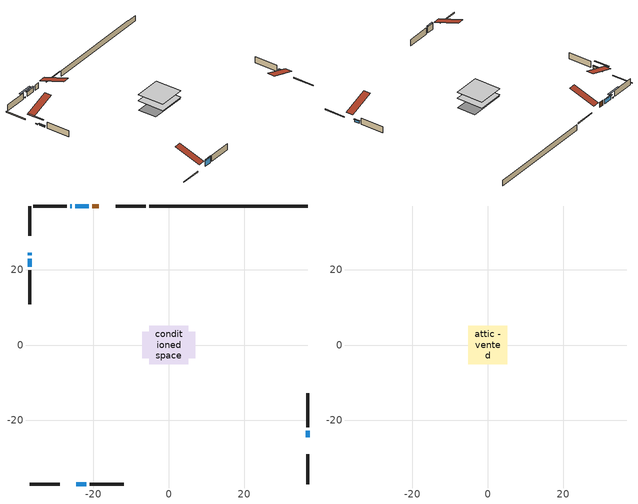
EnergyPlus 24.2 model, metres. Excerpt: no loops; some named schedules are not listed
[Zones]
conditioned space
 floor adiabatic (AdiabaticFloorConstruction): -5.12,-5.12 -5.12,5.12 5.12,5.12 5.12,-5.12 z0.91
 floor foundation (Slab1 construction): -7.01,-3.5 -7.01,3.5 7.01,3.5 7.01,-3.5 z-1.3
 wall outside (RimJoist1 construction): -6.16,36.83 -14.05,36.83 / -36.83,-36.83 -28.95,-36.83 / -36.83,36.83 -36.83,28.95 / 36.83,-36.83 36.83,-28.95 z0.91:1.21
 wall outside (AdiabaticWallConstruction 1): -18.53,36.83 -20.27,36.83 z0.91:2.94
 wall outside (AdiabaticWallConstruction): 36.83,-24.46 36.83,-22.67 z0.91:1.73; -36.83,24.46 -36.83,23.79 z0.91:1.21; -21.19,36.83 -24.81,36.83 z0.91:2.56; -24.46,-36.83 -21.81,-36.83 z0.91:3.33; -36.83,22.87 -36.83,20.67 z0.91:1.58; -25.74,36.83 -26.08,36.83 z0.91:1.22
 wall outside (Wall1 construction): -27,36.83 -35.9,36.83 / -20.89,-36.83 -11.98,-36.83 / -36.83,19.74 -36.83,10.84 / 36.83,-21.74 36.83,-12.84 z0.91:3.35
 wall foundation (FoundationWall1 construction): -5.23,36.83,-1.3 -5.23,36.83,0.91 32.63,36.83,0.91 32.63,36.83,0.84 36.83,36.83,0.84 36.83,36.83,-1.3
 window (WindowConstruction): 36.83,-24.46 36.83,-22.67 z0.91:1.73
 window (WindowConstruction 5): -36.83,24.46 -36.83,23.8 z0.91:1.21
 window (WindowConstruction 1): -21.2,36.83 -24.81,36.83 z0.91:2.56
 window (WindowConstruction 2): -24.46,-36.83 -21.82,-36.83 z0.91:3.33
 window (WindowConstruction 3): -36.83,22.87 -36.83,20.67 z0.91:1.58
 window (WindowConstruction 4): -25.74,36.83 -26.07,36.83 z0.91:1.21
 door (Door): -18.53,36.83 -20.27,36.83 z0.91:2.94
 ceiling adiabatic (AdiabaticFloorConstruction): 5.12,-5.12 5.12,5.12 -5.12,5.12 -5.12,-5.12 z0.91
attic - vented
 floor to conditioned space (Floor1 construction Reversed): -5.12,-5.12 -5.12,5.12 5.12,5.12 5.12,-5.12 z3.35
 roof outside (Roof1 construction): -17.6,36.83,3.35 -17.6,26.86,6.67 -14.97,26.86,6.67 -14.97,36.83,3.35; -25.39,-36.83,3.35 -25.39,-26.86,6.67 -28.02,-26.86,6.67 -28.02,-36.83,3.35; -36.83,25.39,3.35 -26.86,25.39,6.67 -26.86,28.02,6.67 -36.83,28.02,3.35; 36.83,-25.39,3.35 26.86,-25.39,6.67 26.86,-28.02,6.67 36.83,-28.02,3.35
shading: 36.83,-22.47 36.83,-24.66 37.24,-24.66 37.24,-22.47 z1.93; -36.83,21.16 -36.83,27.1 -37.24,27.1 -37.24,21.16 z3.85; -25.01,36.83 -20.99,36.83 -20.99,37.24 -25.01,37.24 z2.76; -21.61,-36.83 -24.66,-36.83 -24.66,-37.24 -21.61,-37.24 z3.53; -36.83,20.47 -36.83,23.07 -37.24,23.07 -37.24,20.47 z1.78; -28.71,36.83 -23.1,36.83 -23.1,37.24 -28.71,37.24 z3.85
[Building]
Building 1: Terrain=Suburbs
[Site:Location]
Toronto City Centre_ON: Latitude {deg}=43.63; Longitude {deg}=-79.39; Time Zone {hr}=-5; Elevation {m}=77; Keep Site Location Information=Yes
[Site:GroundTemperature:Shallow]
5.01852, 3.26908, 3.12898, 3.95918, 7.29196, 10.6092, 13.4851, 15.3069, 15.4617, 13.9799, 11.1774, 7.9619
[Site:WaterMainsTemperature]
Calculation Method=Schedule; Temperature Schedule=mains temperature schedule
[Material] Roughness=Rough; Thermal Absorptance=0.9
Name | Thickness {m} | Conductivity {W/m-K} | Density {kg/m3} | Specific Heat {J/kg-K} | Solar Absorptance | Visible Absorptance
asphalt or fiberglass shingles | 0.00635 | 0.162714 | 1121.4 | 1465.45 | 0.4 | 0.4
ceiling loosefill ins | 0.169333 | 0.0480833 | 16.02 | 1046.75 | 0.7 | 0.7
ceiling stud and cavity | 0.1397 | 0.435912 | 65.682 | 1177.47 | 0.7 | 0.7
concrete 4.0 in. | 0.1016 | 1.803125 | 2242.8 | 837.4 | 0.7 | 0.7
concrete 8.0 in. | 0.2032 | 1.803125 | 2242.8 | 837.4 | 0.7 | 0.7
door material | 0.04445 | 0.188738 | 512.64 | 1214.23 | 0.7 | 0.7
exterior vertical ins | 0.019676 | 0.029427 | 32.04 | 1214.23 | 0.7 | 0.7
floor covering | 0.0127 | 0.0433444 | 54.468 | 1339.84 | 0.6 | 0.6
floor rigid ins; wall rigid ins | 0.512978 | 0.029427 | 32.04 | 1214.23 | 0.7 | 0.7
floor stud and cavity | 0.1397 | 1.75129 | 37.0049 | 1207.88 | 0.7 | 0.7
furniture material conditioned space 1 | 0.1524 | 0.115458 | 640.8 | 1214.23 | 0.6 | 0.6
gypsum board | 0.0127 | 0.160291 | 801 | 837.4 | 0.6 | 0.6
gypsum board 1 | 0.0127 | 0.160291 | 801 | 837.4 | 0.7 | 0.7
osb sheathing 0.5 in. | 0.0127 | 0.115458 | 512.64 | 1214.23 | 0.7 | 0.7
osb sheathing 0.75 in. | 0.01905 | 0.115458 | 512.64 | 1214.23 | 0.7 | 0.7
osb sheathing 2.0 in. | 0.0508 | 0.115458 | 512.64 | 1214.23 | 0.7 | 0.7
rim joist stud and cavity | 0.0508 | 0.0499498 | 125.044 | 1163.47 | 0.6 | 0.6
wall stud and cavity | 0.1397 | 0.702165 | 139.0536 | 1170.24 | 0.7 | 0.7
wall stud and cavity 1 | 0.0889 | 0.380278 | 52.3479 | 1209.89 | 0.7 | 0.7
wall stud and cavity 2 | 0.0889 | 0.391764 | 83.0341 | 1211.67 | 0.7 | 0.7
wood siding | 0.0254 | 0.102417 | 544.68 | 1172.36 | 0.84 | 0.84
wood siding 1; wood siding 2; wood siding 3 | 0.0254 | 0.102417 | 544.68 | 1172.36 | 0.7 | 0.7
[WindowMaterial:SimpleGlazingSystem]
Name | U-Factor {W/m2-K} | Solar Heat Gain Coefficient
WindowMaterial | 4.014346 | 0.67
WindowMaterial 1 | 3.42327 | 0.71
WindowMaterial 2 | 2.79528 | 0.71
WindowMaterial 3 | 4.26588 | 0.65
WindowMaterial 4 | 3.07009 | 0.43
[Construction]
AdiabaticFloorConstruction: floor stud and cavity, floor rigid ins, osb sheathing 0.75 in., floor covering
AdiabaticWallConstruction: wood siding 2, wall rigid ins, wall stud and cavity 1, gypsum board
AdiabaticWallConstruction 1: wood siding 3, wall rigid ins, wall stud and cavity 1, gypsum board
Door: door material
Floor1 construction Reversed: gypsum board, ceiling stud and cavity, ceiling loosefill ins
FoundationWall1 construction: concrete 8.0 in., gypsum board 1
furniture construction conditioned space 1: furniture material conditioned space 1
PartitionWallConstruction: gypsum board, wall stud and cavity 2, gypsum board
RimJoist1 construction: wood siding 1, osb sheathing 2.0 in., rim joist stud and cavity
Roof1 construction: asphalt or fiberglass shingles
Slab1 construction: concrete 4.0 in.
Wall1 construction: wood siding, osb sheathing 0.5 in., wall stud and cavity, gypsum board
WindowConstruction: WindowMaterial
WindowConstruction 1: WindowMaterial 1
WindowConstruction 2: WindowMaterial 2
WindowConstruction 3: WindowMaterial 3
WindowConstruction 4; WindowConstruction 5: WindowMaterial 4
[Zone] Multiplier=1; Part of Total Floor Area=Yes
Name | Volume {m3}
attic - vented | 56.5364
conditioned space | 481.2
[Space]
Name | Zone | Volume {m3}
attic - vented 1 | attic - vented | 56.5364
conditioned space 1 | conditioned space | 481.2
[ZoneInfiltration:EffectiveLeakageArea]
infil attic - vented 1: Zone or Space=attic - vented 1; Schedule=Always On Discrete; Effective Air Leakage Area {cm2}=4412.21; Stack Coefficient=0.000231112; Wind Coefficient=1.02714e-05
[ZoneMixing]
whole house fan mix: Zone or Space=attic - vented; Schedule=Always On Continuous; Design Flow Rate Calculation Method=Flow/Zone; Design Flow Rate {m3/s}=0; Source Zone or Space=conditioned space
[SurfaceProperty:ExposedFoundationPerimeter]
Slab1: Exposed Perimeter Calculation Method=TotalExposedPerimeter; Total Exposed Perimeter {m}=42.063
[InternalMass] Zone or ZoneList=conditioned space; Space or SpaceList=conditioned space 1
Name | Construction | Surface Area {m2}
furniture mass conditioned space 1 | furniture construction conditioned space 1 | 81.24
partition wall mass | PartitionWallConstruction | 203.1
[Lights]
interior lighting: Zone or ZoneList or Space or SpaceList=conditioned space 1; Schedule=interior lighting schedule; Design Level Calculation Method=LightingLevel; Lighting Level {W}=343.2; Return Air Fraction=0; Fraction Radiant=0.6; Fraction Visible=0.2; Fraction Replaceable=1
[People]
occupants: Zone or ZoneList or Space or SpaceList=conditioned space 1; Number of People Schedule=occupants schedule; Number of People Calculation Method=People; Number of People=3; Fraction Radiant=0.314171; Sensible Heat Fraction=0.56303; Activity Level Schedule=occupants activity schedule; Carbon Dioxide Generation Rate {m3/s-W}=0; Enable ASHRAE 55 Comfort Warnings=No; Mean Radiant Temperature Calculation Type=EnclosureAveraged
[ElectricEquipment] Zone or ZoneList or Space or SpaceList=conditioned space 1; Design Level Calculation Method=EquipmentLevel
Name | Schedule | Design Level {W} | Fraction Latent | Fraction Radiant | Fraction Lost
clothes dryer | clothes dryer schedule | 140.772 | 0.015 | 0.081 | 0.85
clothes washer | clothes washer schedule | 32.1985 | 0.03 | 0.162 | 0.7
cooking range | cooking range schedule | 215.147 | 0.08 | 0.432 | 0.2
dishwasher | dishwasher schedule | 66.8632 | 0.3 | 0.18 | 0.4
fridge | fridge schedule | 72.9452 | 0 | 0.6 | 0
mech vent house fan | mech vent house fan schedule | 0.95 | 0 | 0 | 1
mech vent house fan cfis | mech vent house fan cfis schedule | 0 | 0 | 0 | 0
misc plug loads | misc plug loads schedule | 494.7 | 0.045 | 0.513 | 0.1
whole house fan | Always On Discrete | 0 | 0 | 0 | 1
[OtherEquipment] Zone or ZoneList or Space or SpaceList=conditioned space 1; Design Level Calculation Method=EquipmentLevel
Name | Fuel Type | Schedule | Design Level {W} | Fraction Latent | Fraction Radiant | Fraction Lost
clothes dryer 1 | Electricity | clothes dryer schedule | 0 | 0.015 | 0.081 | 0.85
cooking range 1 | Electricity | cooking range schedule | 0 | 0.08 | 0.432 | 0.2
general water use latent | None | general water use schedule | 62.594 | 1 | 0 | 0
general water use sensible | None | general water use schedule | -61.6891 | 0 | 0.6 | 0
mech vent house fan latent load | None | Always On Discrete | 0 | 1 | 0 | 0
mech vent house fan sensible load | None | Always On Discrete | 0 | 0 | 0 | 0
water heater energy adjustment1 | NaturalGas | Always On Discrete | 0.01 | 0 | 0 | 1
[ZoneInfiltration:DesignFlowRate] Zone or ZoneList or Space or SpaceList=conditioned space 1; Schedule=Always On Discrete; Design Flow Rate Calculation Method=Flow/Zone; Design Flow Rate {m3/s}=0
infil flow; natural vent flow; whole house fan flow
[AvailabilityManager:Scheduled]
central ac and furnace airloop Availability Manager: Schedule=Always On Discrete
[Foundation:Kiva]
Foundation Kiva 1: Initial Indoor Air Temperature {C}=18; Wall Height Above Grade {m}=0.910011; Wall Depth Below Slab {m}=0.2032; Custom Block Material Name 1=exterior vertical ins; Custom Block Depth 1 {m}=2.21001; Custom Block X Position 1 {m}=0.2159; Custom Block Z Position 1 {m}=0
[Foundation:Kiva:Settings]
Soil Conductivity {W/m-K}=0.849921; Soil Density {kg/m3}=1842.3; Soil Specific Heat {J/kg-K}=418.7; Ground Solar Absorptivity=0.9; Ground Thermal Absorptivity=0.9; Ground Surface Roughness {m}=0.03; Far-Field Width {m}=40; Deep-Ground Boundary Condition=ZeroFlux; Deep-Ground Depth {m}=40; Minimum Cell Dimension {m}=0.2; Maximum Cell Growth Coefficient=3; Simulation Timestep=Timestep
[Exterior:Lights]
exterior lighting: Schedule=exterior lighting schedule; Design Level {W}=75.6
[EnergyManagementSystem:GlobalVariable]
central_ac_and_furnace_airloop_Fan_RTF
infil_program_Qfan
infil_program_Qinf
natural_vent_program_Qnv
natural_vent_program_Qwhf
[EnergyManagementSystem:Sensor]
Name | Output:Variable or Output:Meter Index Key | Output:Variable or Output:Meter
airflow_gain | infil flow | Infiltration Sensible Heat Gain Energy
airflow_gain_1 | natural vent flow | Infiltration Sensible Heat Gain Energy
airflow_gain_2 | whole house fan flow | Infiltration Sensible Heat Gain Energy
airflow_loss | infil flow | Infiltration Sensible Heat Loss Energy
airflow_loss_1 | natural vent flow | Infiltration Sensible Heat Loss Energy
airflow_loss_2 | whole house fan flow | Infiltration Sensible Heat Loss Energy
clg_load_cond |  | Cooling:EnergyTransfer:Zone:CONDITIONED SPACE
clg_sp_s; clg_sp_s_1 | cooling setpoint | Schedule Value
clothes_dryer_exhaust_0_sch_s | clothes dryer exhaust 0 schedule | Schedule Value
cool_season | cooling season schedule | Schedule Value
htg_load_cond |  | Heating:EnergyTransfer:Zone:CONDITIONED SPACE
htg_sp_s; htg_sp_s_1 | heating setpoint | Schedule Value
ig_ee_conv | clothes dryer | Electric Equipment Convective Heating Energy
ig_ee_conv_2 | cooking range | Electric Equipment Convective Heating Energy
ig_ee_conv_4 | fridge | Electric Equipment Convective Heating Energy
ig_ee_conv_5 | misc plug loads | Electric Equipment Convective Heating Energy
ig_ee_conv_6 | whole house fan | Electric Equipment Convective Heating Energy
ig_ee_rad | clothes dryer | Electric Equipment Radiant Heating Energy
ig_ee_rad_2 | cooking range | Electric Equipment Radiant Heating Energy
ig_ee_rad_4 | fridge | Electric Equipment Radiant Heating Energy
ig_ee_rad_5 | misc plug loads | Electric Equipment Radiant Heating Energy
ig_ee_rad_6 | whole house fan | Electric Equipment Radiant Heating Energy
ig_lgt_conv | interior lighting | Lights Convective Heating Energy
ig_lgt_rad | interior lighting | Lights Radiant Heating Energy
ig_lgt_vis | interior lighting | Lights Visible Radiation Heating Energy
ig_oe_conv | clothes dryer 1 | Other Equipment Convective Heating Energy
ig_oe_conv_1 | cooking range 1 | Other Equipment Convective Heating Energy
ig_oe_conv_2 | general water use latent | Other Equipment Convective Heating Energy
ig_oe_conv_3 | general water use sensible | Other Equipment Convective Heating Energy
ig_oe_conv_4 | water heater energy adjustment1 | Other Equipment Convective Heating Energy
ig_oe_rad | clothes dryer 1 | Other Equipment Radiant Heating Energy
ig_oe_rad_1 | cooking range 1 | Other Equipment Radiant Heating Energy
ig_oe_rad_2 | general water use latent | Other Equipment Radiant Heating Energy
ig_oe_rad_3 | general water use sensible | Other Equipment Radiant Heating Energy
ig_oe_rad_4 | water heater energy adjustment1 | Other Equipment Radiant Heating Energy
ig_ppl_conv | occupants | People Convective Heating Energy
ig_ppl_rad | occupants | People Radiant Heating Energy
im_conv | furniture mass conditioned space 1 | Surface Inside Face Convection Heat Gain Energy
im_conv_1 | partition wall mass | Surface Inside Face Convection Heat Gain Energy
im_ig | furniture mass conditioned space 1 | Surface Inside Face Internal Gains Radiation Heat Gain Energy
im_ig_1 | partition wall mass | Surface Inside Face Internal Gains Radiation Heat Gain Energy
im_lgt | furniture mass conditioned space 1 | Surface Inside Face Lights Radiation Heat Gain Energy
im_lgt_1 | partition wall mass | Surface Inside Face Lights Radiation Heat Gain Energy
im_sol | furniture mass conditioned space 1 | Surface Inside Face Solar Radiation Heat Gain Energy
im_sol_1 | partition wall mass | Surface Inside Face Solar Radiation Heat Gain Energy
im_surf | furniture mass conditioned space 1 | Surface Inside Face Net Surface Thermal Radiation Heat Gain Energy
im_surf_1 | partition wall mass | Surface Inside Face Net Surface Thermal Radiation Heat Gain Energy
mv_conv | mech vent house fan | Electric Equipment Convective Heating Energy
mv_conv_1 | mech vent house fan cfis | Electric Equipment Convective Heating Energy
mv_conv_2 | mech vent house fan latent load | Other Equipment Convective Heating Energy
mv_conv_3 | mech vent house fan sensible load | Other Equipment Convective Heating Energy
mv_rad | mech vent house fan | Electric Equipment Radiant Heating Energy
mv_rad_1 | mech vent house fan cfis | Electric Equipment Radiant Heating Energy
mv_rad_2 | mech vent house fan latent load | Other Equipment Radiant Heating Energy
mv_rad_3 | mech vent house fan sensible load | Other Equipment Radiant Heating Energy
natural_vent_s | natural vent schedule | Schedule Value
out_pb_s |  | Site Outdoor Air Barometric Pressure
out_wt_s |  | Site Outdoor Air Humidity Ratio
site_vw_s |  | Site Wind Speed
ss_back_out | Window1 | Surface Window Shortwave from Zone Back Out Window Heat Transfer Rate
ss_back_out_1 | Window10 | Surface Window Shortwave from Zone Back Out Window Heat Transfer Rate
ss_back_out_2 | Window3 | Surface Window Shortwave from Zone Back Out Window Heat Transfer Rate
ss_back_out_3 | Window5 | Surface Window Shortwave from Zone Back Out Window Heat Transfer Rate
ss_back_out_4 | Window6 | Surface Window Shortwave from Zone Back Out Window Heat Transfer Rate
ss_back_out_5 | Window9 | Surface Window Shortwave from Zone Back Out Window Heat Transfer Rate
ss_conv | Door1 | Surface Inside Face Convection Heat Gain Energy
ss_conv_1 | Window1 | Surface Inside Face Convection Heat Gain Energy
ss_conv_2 | Window10 | Surface Inside Face Convection Heat Gain Energy
ss_conv_3 | Window3 | Surface Inside Face Convection Heat Gain Energy
ss_conv_4 | Window5 | Surface Inside Face Convection Heat Gain Energy
ss_conv_5 | Window6 | Surface Inside Face Convection Heat Gain Energy
ss_conv_6 | Window9 | Surface Inside Face Convection Heat Gain Energy
ss_ig | Door1 | Surface Inside Face Internal Gains Radiation Heat Gain Energy
ss_ig_1 | Window1 | Surface Inside Face Internal Gains Radiation Heat Gain Energy
ss_ig_2 | Window10 | Surface Inside Face Internal Gains Radiation Heat Gain Energy
ss_ig_3 | Window3 | Surface Inside Face Internal Gains Radiation Heat Gain Energy
ss_ig_4 | Window5 | Surface Inside Face Internal Gains Radiation Heat Gain Energy
ss_ig_5 | Window6 | Surface Inside Face Internal Gains Radiation Heat Gain Energy
ss_ig_6 | Window9 | Surface Inside Face Internal Gains Radiation Heat Gain Energy
ss_lgt | Door1 | Surface Inside Face Lights Radiation Heat Gain Energy
ss_sol | Door1 | Surface Inside Face Solar Radiation Heat Gain Energy
ss_surf | Door1 | Surface Inside Face Net Surface Thermal Radiation Heat Gain Energy
ss_surf_1 | Window1 | Surface Inside Face Net Surface Thermal Radiation Heat Gain Energy
ss_surf_2 | Window10 | Surface Inside Face Net Surface Thermal Radiation Heat Gain Energy
ss_surf_3 | Window3 | Surface Inside Face Net Surface Thermal Radiation Heat Gain Energy
ss_surf_4 | Window5 | Surface Inside Face Net Surface Thermal Radiation Heat Gain Energy
ss_surf_5 | Window6 | Surface Inside Face Net Surface Thermal Radiation Heat Gain Energy
ss_surf_6 | Window9 | Surface Inside Face Net Surface Thermal Radiation Heat Gain Energy
ss_trans_in | Window1 | Surface Window Transmitted Solar Radiation Rate
ss_trans_in_1 | Window10 | Surface Window Transmitted Solar Radiation Rate
ss_trans_in_2 | Window3 | Surface Window Transmitted Solar Radiation Rate
ss_trans_in_3 | Window5 | Surface Window Transmitted Solar Radiation Rate
ss_trans_in_4 | Window6 | Surface Window Transmitted Solar Radiation Rate
ss_trans_in_5 | Window9 | Surface Window Transmitted Solar Radiation Rate
ss_trans_out | Window1 | Surface Inside Face Initial Transmitted Diffuse Transmitted Out Window Solar Radiation Rate
ss_trans_out_1 | Window10 | Surface Inside Face Initial Transmitted Diffuse Transmitted Out Window Solar Radiation Rate
ss_trans_out_2 | Window3 | Surface Inside Face Initial Transmitted Diffuse Transmitted Out Window Solar Radiation Rate
ss_trans_out_3 | Window5 | Surface Inside Face Initial Transmitted Diffuse Transmitted Out Window Solar Radiation Rate
ss_trans_out_4 | Window6 | Surface Inside Face Initial Transmitted Diffuse Transmitted Out Window Solar Radiation Rate
ss_trans_out_5 | Window9 | Surface Inside Face Initial Transmitted Diffuse Transmitted Out Window Solar Radiation Rate
s_conv | Floor1 | Surface Inside Face Convection Heat Gain Energy
s_conv_1 | FoundationWall1 | Surface Inside Face Convection Heat Gain Energy
s_conv_10 | Wall1:180 | Surface Inside Face Convection Heat Gain Energy
s_conv_11 | Wall1:270 | Surface Inside Face Convection Heat Gain Energy
s_conv_12 | Wall1:90 | Surface Inside Face Convection Heat Gain Energy
s_conv_2 | inferred conditioned ceiling | Surface Inside Face Convection Heat Gain Energy
s_conv_3 | inferred conditioned floor | Surface Inside Face Convection Heat Gain Energy
s_conv_4 | RimJoist1:0 | Surface Inside Face Convection Heat Gain Energy
s_conv_5 | RimJoist1:180 | Surface Inside Face Convection Heat Gain Energy
s_conv_6 | RimJoist1:270 | Surface Inside Face Convection Heat Gain Energy
s_conv_7 | RimJoist1:90 | Surface Inside Face Convection Heat Gain Energy
s_conv_8 | Slab1 | Surface Inside Face Convection Heat Gain Energy
s_conv_9 | Wall1:0 | Surface Inside Face Convection Heat Gain Energy
s_ig | Floor1 | Surface Inside Face Internal Gains Radiation Heat Gain Energy
s_ig_1 | FoundationWall1 | Surface Inside Face Internal Gains Radiation Heat Gain Energy
s_ig_10 | Wall1:180 | Surface Inside Face Internal Gains Radiation Heat Gain Energy
s_ig_11 | Wall1:270 | Surface Inside Face Internal Gains Radiation Heat Gain Energy
s_ig_12 | Wall1:90 | Surface Inside Face Internal Gains Radiation Heat Gain Energy
s_ig_2 | inferred conditioned ceiling | Surface Inside Face Internal Gains Radiation Heat Gain Energy
s_ig_3 | inferred conditioned floor | Surface Inside Face Internal Gains Radiation Heat Gain Energy
s_ig_4 | RimJoist1:0 | Surface Inside Face Internal Gains Radiation Heat Gain Energy
s_ig_5 | RimJoist1:180 | Surface Inside Face Internal Gains Radiation Heat Gain Energy
s_ig_6 | RimJoist1:270 | Surface Inside Face Internal Gains Radiation Heat Gain Energy
s_ig_7 | RimJoist1:90 | Surface Inside Face Internal Gains Radiation Heat Gain Energy
s_ig_8 | Slab1 | Surface Inside Face Internal Gains Radiation Heat Gain Energy
s_ig_9 | Wall1:0 | Surface Inside Face Internal Gains Radiation Heat Gain Energy
s_lgt | Floor1 | Surface Inside Face Lights Radiation Heat Gain Energy
s_lgt_1 | FoundationWall1 | Surface Inside Face Lights Radiation Heat Gain Energy
s_lgt_10 | Wall1:180 | Surface Inside Face Lights Radiation Heat Gain Energy
s_lgt_11 | Wall1:270 | Surface Inside Face Lights Radiation Heat Gain Energy
s_lgt_12 | Wall1:90 | Surface Inside Face Lights Radiation Heat Gain Energy
s_lgt_2 | inferred conditioned ceiling | Surface Inside Face Lights Radiation Heat Gain Energy
s_lgt_3 | inferred conditioned floor | Surface Inside Face Lights Radiation Heat Gain Energy
s_lgt_4 | RimJoist1:0 | Surface Inside Face Lights Radiation Heat Gain Energy
s_lgt_5 | RimJoist1:180 | Surface Inside Face Lights Radiation Heat Gain Energy
s_lgt_6 | RimJoist1:270 | Surface Inside Face Lights Radiation Heat Gain Energy
s_lgt_7 | RimJoist1:90 | Surface Inside Face Lights Radiation Heat Gain Energy
s_lgt_8 | Slab1 | Surface Inside Face Lights Radiation Heat Gain Energy
s_lgt_9 | Wall1:0 | Surface Inside Face Lights Radiation Heat Gain Energy
s_sol | Floor1 | Surface Inside Face Solar Radiation Heat Gain Energy
s_sol_1 | FoundationWall1 | Surface Inside Face Solar Radiation Heat Gain Energy
s_sol_10 | Wall1:180 | Surface Inside Face Solar Radiation Heat Gain Energy
s_sol_11 | Wall1:270 | Surface Inside Face Solar Radiation Heat Gain Energy
s_sol_12 | Wall1:90 | Surface Inside Face Solar Radiation Heat Gain Energy
s_sol_2 | inferred conditioned ceiling | Surface Inside Face Solar Radiation Heat Gain Energy
s_sol_3 | inferred conditioned floor | Surface Inside Face Solar Radiation Heat Gain Energy
s_sol_4 | RimJoist1:0 | Surface Inside Face Solar Radiation Heat Gain Energy
s_sol_5 | RimJoist1:180 | Surface Inside Face Solar Radiation Heat Gain Energy
s_sol_6 | RimJoist1:270 | Surface Inside Face Solar Radiation Heat Gain Energy
s_sol_7 | RimJoist1:90 | Surface Inside Face Solar Radiation Heat Gain Energy
s_sol_8 | Slab1 | Surface Inside Face Solar Radiation Heat Gain Energy
s_sol_9 | Wall1:0 | Surface Inside Face Solar Radiation Heat Gain Energy
s_surf | Floor1 | Surface Inside Face Net Surface Thermal Radiation Heat Gain Energy
s_surf_1 | FoundationWall1 | Surface Inside Face Net Surface Thermal Radiation Heat Gain Energy
s_surf_10 | Wall1:180 | Surface Inside Face Net Surface Thermal Radiation Heat Gain Energy
s_surf_11 | Wall1:270 | Surface Inside Face Net Surface Thermal Radiation Heat Gain Energy
s_surf_12 | Wall1:90 | Surface Inside Face Net Surface Thermal Radiation Heat Gain Energy
s_surf_2 | inferred conditioned ceiling | Surface Inside Face Net Surface Thermal Radiation Heat Gain Energy
s_surf_3 | inferred conditioned floor | Surface Inside Face Net Surface Thermal Radiation Heat Gain Energy
s_surf_4 | RimJoist1:0 | Surface Inside Face Net Surface Thermal Radiation Heat Gain Energy
s_surf_5 | RimJoist1:180 | Surface Inside Face Net Surface Thermal Radiation Heat Gain Energy
s_surf_6 | RimJoist1:270 | Surface Inside Face Net Surface Thermal Radiation Heat Gain Energy
s_surf_7 | RimJoist1:90 | Surface Inside Face Net Surface Thermal Radiation Heat Gain Energy
s_surf_8 | Slab1 | Surface Inside Face Net Surface Thermal Radiation Heat Gain Energy
s_surf_9 | Wall1:0 | Surface Inside Face Net Surface Thermal Radiation Heat Gain Energy
[EnergyManagementSystem:Actuator]
Name | Actuated Component Unique | Actuated Component Type | Actuated Component Control Type
fridge_schedule_act | fridge schedule | Schedule:Constant | Schedule Value
infil_flow_act | infil flow | Zone Infiltration | Air Exchange Flow Rate
mech_vent_house_fan_cfis_act | mech vent house fan cfis | ElectricEquipment | Electricity Rate
mech_vent_house_fan_latent_load_act | mech vent house fan latent load | OtherEquipment | Power Level
mech_vent_house_fan_sensible_load_act | mech vent house fan sensible load | OtherEquipment | Power Level
natural_vent_flow_act | natural vent flow | Zone Infiltration | Air Exchange Flow Rate
water_heater_ec_adj_act | water heater energy adjustment1 | OtherEquipment | Power Level
whole_house_fan_act | whole house fan | ElectricEquipment | Electricity Rate
whole_house_fan_flow_act | whole house fan flow | Zone Infiltration | Air Exchange Flow Rate
whole_house_fan_mix_act | whole house fan mix | ZoneMixing | Air Exchange Flow Rate
[EnergyManagementSystem:Program]
central_ac_and_furnace_supply_fan_disaggregate_program: Set central_ac_and_furnace_supply_fan_clg = 0; If central_ac_and_furnace_clg_coil_s > 0; Set central_ac_and_furnace_supply_fan_clg = central_ac_and_furnace_supply_fan_s; EndIf
central_ac_and_furnace_supply_fan_disaggregate_program_1: Set central_ac_and_furnace_supply_fan_primary_htg = 0; If central_ac_and_furnace_htg_coil_s > 0; Set central_ac_and_furnace_supply_fan_primary_htg = central_ac_and_furnace_supply_fan_s_1; EndIf
